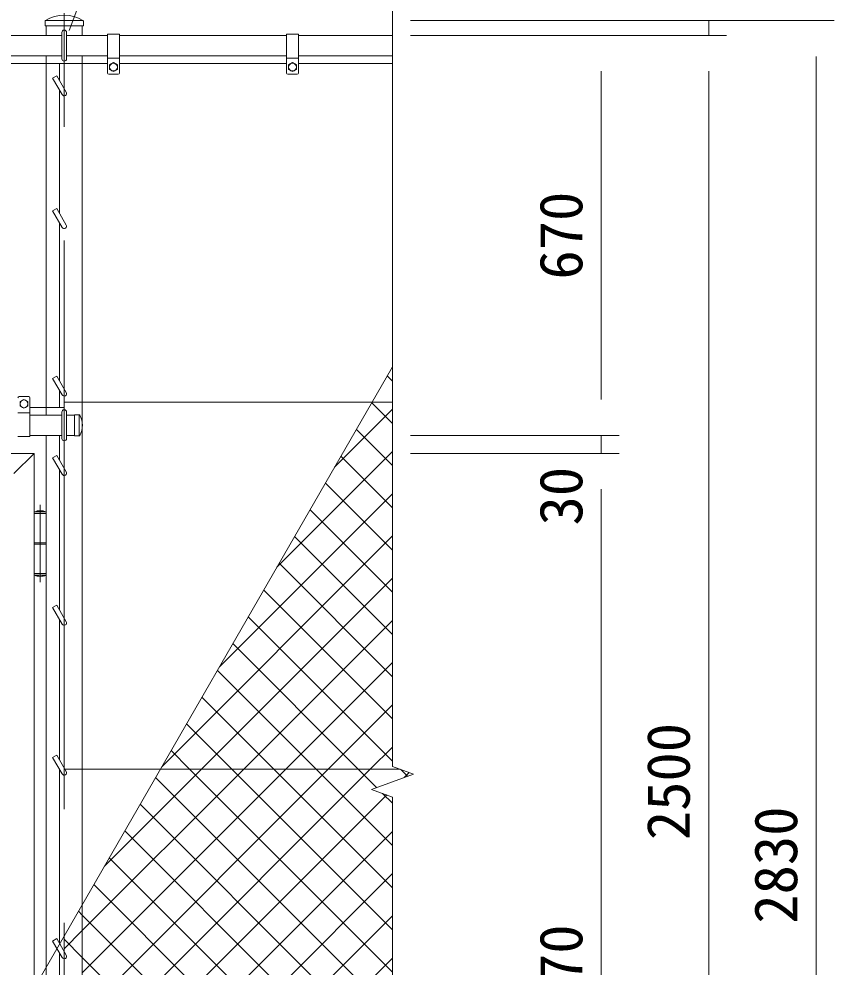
# Model space of a CAD drawing. Units: millimetres, scale not verified. Extents: x -6300 to 6300, y -4455 to 4455.
# Drawn here: x -2113 to -747, y -110 to 1479 of the extents above; entities that cross this region are included whole.
import ezdxf
from ezdxf.enums import TextEntityAlignment as Align

# ---------------------------------------------------------------- set-up
doc = ezdxf.new("R2010")
doc.units = ezdxf.units.MM
doc.header["$LTSCALE"] = 30
doc.linetypes.add('USER1', pattern=[50.8, 31.75, -6.35, 6.35, -6.35])
for name, color, linetype, lineweight in [('0-0_D-STR1', 1, 'Continuous', 18), ('0-1_D-STR3', 3, 'Continuous', 13), ('0-2_D-BMK', 2, 'USER1', 13), ('0-5_D-DCR-HCH', 7, 'Continuous', 9), ('0-6_D-STR-DIM', 7, 'Continuous', 9), ('0-8_D-STR-TXT', 7, 'Continuous', 9), ('0-A_Defpoints', 8, 'Continuous', 18)]:
    doc.layers.add(name, color=color, linetype=linetype, lineweight=lineweight)
doc.styles.add('ＭＳ ゴシック', font='')
doc.styles.get('ＭＳ ゴシック').set_extended_font_data('MS Gothic')

msp = doc.modelspace()

# ---------------------------------------------------------------- linework, layer by layer
at = {"layer": '0-0_D-STR1'}
for p, q in [((-2069.25, 1475.01), (-2069.25, 1466.95)), ((-2005.05, 1466.95), (-2069.25, 1466.95)), ((-2005.38, 1475.95), (-2068.91, 1475.95)), ((-2067.4, 1466.95), (-2067.4, 1450.95)), ((-2006.9, 1450.95), (-2006.9, 1466.95)), ((-2005.05, 1475.01), (-2005.05, 1466.95)), ((-2041.15, 1450.95), (-2244.65, 1450.95)), ((-1964.65, 1450.95), (-2033.15, 1450.95)), ((-1664.65, 1450.95), (-1944.65, 1450.95)), ((-1487.15, 1450.95), (-1644.65, 1450.95)), ((-2041.15, 1416.95), (-2244.65, 1416.95)), ((-2067.4, 1416.95), (-2067.4, 814.95)), ((-1964.65, 1416.95), (-2033.15, 1416.95)), ((-2006.9, -985.05), (-2006.9, 1416.95)), ((-1664.65, 1416.95), (-1944.65, 1416.95)), ((-1487.15, 1416.95), (-1644.65, 1416.95)), ((-2041.15, 814.95), (-2094.65, 814.95)), ((-2033.15, 814.95), (-2020.15, 814.95)), ((-2011.81, 815.45), (-2020.15, 815.45)), ((-2020.15, 815.45), (-2020.15, 780.45)), ((-2012.15, 815.45), (-2012.15, 780.45)), ((-2041.15, 780.95), (-2094.65, 780.95)), ((-2067.4, 780.95), (-2067.4, -1354.05)), ((-2033.15, 780.95), (-2020.15, 780.95)), ((-2011.81, 780.45), (-2020.15, 780.45)), ((-2087.4, 750.95), (-3032.4, 750.95)), ((-2087.4, 750.95), (-2121.4, 716.95)), ((-2087.4, -1019.05), (-2087.4, 750.95))]:
    msp.add_line(p, q, dxfattribs=at)
for centre, radius, start, end in [((-2037.15, 1423.78), 61.17, 59.14927, 120.85073), ((-2067.75, 1475.01), 1.5, 120.85073, 180), ((-2006.55, 1475.01), 1.5, 0, 59.14927), ((-2011.81, 814.45), 1, 32.29827, 90), ((-2042.37, 797.95), 35.72, 331.52136, 28.47864), ((-2011.81, 781.45), 1, 270, 327.70173)]:
    msp.add_arc(centre, radius, start, end, dxfattribs=at)
at = {"layer": '0-1_D-STR3'}
for p, q in [((-2041.15, 1411.95), (-2041.15, 1455.95)), ((-2033.15, 1411.95), (-2033.15, 1455.95)), ((-1964.65, 1452.95), (-1964.65, 1387.95)), ((-1944.65, 1452.95), (-1964.65, 1452.95)), ((-1944.65, 1452.95), (-1944.65, 1387.95)), ((-1664.65, 1452.95), (-1664.65, 1387.95)), ((-1644.65, 1452.95), (-1664.65, 1452.95)), ((-1644.65, 1452.95), (-1644.65, 1387.95)), ((-2244.65, 1403.95), (-1964.65, 1403.95)), ((-2045.15, 1375.81), (-2045.15, 1403.95)), ((-1944.65, 1412.95), (-1964.65, 1412.95)), ((-1961.15, 1401.69), (-1954.65, 1405.45)), ((-1961.15, 1401.69), (-1961.15, 1394.21)), ((-1954.65, 1405.45), (-1948.15, 1401.69)), ((-1948.15, 1401.69), (-1948.15, 1394.21)), ((-1944.65, 1403.95), (-1664.65, 1403.95)), ((-1644.65, 1412.95), (-1664.65, 1412.95)), ((-1661.15, 1401.69), (-1654.65, 1405.45)), ((-1661.15, 1401.69), (-1661.15, 1394.21)), ((-1654.65, 1405.45), (-1648.15, 1401.69)), ((-1648.15, 1401.69), (-1648.15, 1394.21)), ((-1644.65, 1403.95), (-1487.15, 1403.95)), ((-2056.54, 1379.54), (-2049.61, 1383.54)), ((-2049.61, 1383.54), (-2033.68, 1355.95)), ((-1946.65, 1385.95), (-1962.65, 1385.95)), ((-1646.65, 1385.95), (-1662.65, 1385.95)), ((-2056.54, 1379.54), (-2040.61, 1351.95)), ((-2045.15, 1153.31), (-2045.15, 1359.81)), ((-2056.54, 1157.04), (-2049.61, 1161.04)), ((-2049.61, 1161.04), (-2033.68, 1133.45)), ((-2056.54, 1157.04), (-2040.61, 1129.45)), ((-2045.15, 872.81), (-2045.15, 1137.31)), ((-2056.54, 876.54), (-2049.61, 880.54)), ((-2056.54, 876.54), (-2040.61, 848.95)), ((-2049.61, 880.54), (-2033.68, 852.95)), ((-2096.65, 845.95), (-2112.65, 845.95)), ((-2094.65, 778.95), (-2094.65, 843.95)), ((-2045.15, 827.95), (-2045.15, 856.81)), ((-2111.15, 830.21), (-2111.15, 837.69)), ((-2111.15, 830.21), (-2104.65, 826.45)), ((-2104.65, 826.45), (-2098.15, 830.21)), ((-2098.15, 830.21), (-2098.15, 837.69)), ((-2094.65, 827.95), (-2037.15, 827.95)), ((-1487.15, 836.95), (-2035.99, 836.95)), ((-2094.65, 818.95), (-2114.65, 818.95)), ((-2041.15, 775.95), (-2041.15, 819.95)), ((-2033.15, 775.95), (-2033.15, 819.95)), ((-2094.65, 778.95), (-2114.65, 778.95)), ((-2045.15, 739.81), (-2045.15, 780.95)), ((-2056.54, 743.54), (-2049.61, 747.54)), ((-2049.61, 747.54), (-2033.68, 719.95)), ((-2056.54, 743.54), (-2040.61, 715.95)), ((-2045.15, 488.81), (-2045.15, 723.81)), ((-2087.4, 652.95), (-2067.4, 652.95)), ((-2087.4, 546.95), (-2087.4, 652.95)), ((-2067.4, 652.95), (-2067.4, 546.95)), ((-2087.4, 649.95), (-2067.4, 649.95)), ((-2087.4, 600.95), (-2067.4, 600.95)), ((-2067.4, 598.95), (-2087.4, 598.95)), ((-2067.4, 549.95), (-2087.4, 549.95)), ((-2087.4, 546.95), (-2067.4, 546.95)), ((-2056.54, 492.54), (-2049.61, 496.54)), ((-2056.54, 492.54), (-2040.61, 464.95)), ((-2049.61, 496.54), (-2033.68, 468.95)), ((-2045.15, 237.81), (-2045.15, 472.81)), ((-2056.54, 241.54), (-2049.61, 245.54)), ((-2056.54, 241.54), (-2040.61, 213.95)), ((-2049.61, 245.54), (-2033.68, 217.95)), ((-2045.15, -69.69), (-2045.15, 221.81)), ((-1474.36, 221.95), (-2035.99, 221.95)), ((-2056.54, -65.96), (-2049.61, -61.96)), ((-2049.61, -61.96), (-2033.68, -89.55)), ((-2056.54, -65.96), (-2040.61, -93.55)), ((-2045.15, -377.19), (-2045.15, -85.69))]:
    msp.add_line(p, q, dxfattribs=at)
for points in [[(-1961.15, 1394.21), (-1954.65, 1390.45), (-1948.15, 1394.21)], [(-1661.15, 1394.21), (-1654.65, 1390.45), (-1648.15, 1394.21)], [(-2111.15, 837.69), (-2104.65, 841.45), (-2098.15, 837.69)]]:
    msp.add_lwpolyline(points, dxfattribs=at)
for centre in [(-1954.65, 1397.95), (-1654.65, 1397.95), (-2104.65, 833.95)]:
    msp.add_circle(centre, 6.49, dxfattribs=at)
for centre, radius, start, end in [((-2037.15, 1455.95), 4, 0, 180), ((-2037.15, 1411.95), 4, 180, 0), ((-1962.65, 1387.95), 2, 180, 270), ((-1946.65, 1387.95), 2, 270, 0), ((-1662.65, 1387.95), 2, 180, 270), ((-1646.65, 1387.95), 2, 270, 0), ((-2037.15, 1353.95), 4, 210, 30), ((-2037.15, 1131.45), 4, 210, 30), ((-2112.65, 843.95), 2, 90, 180), ((-2096.65, 843.95), 2, 0, 90), ((-2037.15, 850.95), 4, 210, 30), ((-2037.15, 819.95), 4, 0, 180), ((-2037.15, 775.95), 4, 180, 0), ((-2037.15, 717.95), 4, 210, 30), ((-2077.4, 628.95), 26, 67.38014, 112.61986), ((-2077.4, 570.95), 26, 247.38014, 292.61986), ((-2037.15, 466.95), 4, 210, 30), ((-2037.15, 215.95), 4, 210, 30), ((-2037.15, -91.55), 4, 210, 30)]:
    msp.add_arc(centre, radius, start, end, dxfattribs=at)
at = {"layer": '0-2_D-BMK'}
for p, q in [((-2037.15, -1369.05), (-2037.15, 1490.95)), ((-2077.4, 534.95), (-2077.4, 664.95))]:
    msp.add_line(p, q, dxfattribs=at)
at = {"layer": '0-5_D-DCR-HCH'}
for p, q in [((-1487.46, 895.15), (-1487.15, 895.47)), ((-1487.15, 871.84), (-1495.88, 880.58)), ((-1487.15, 801.13), (-1521.76, 835.75)), ((-1584.05, 727.85), (-1487.15, 824.76)), ((-1487.15, 730.42), (-1547.64, 790.92)), ((-1680.65, 560.55), (-1487.15, 754.05)), ((-1487.15, 659.71), (-1573.52, 746.09)), ((-1487.15, 589), (-1599.41, 701.26)), ((-1777.24, 393.24), (-1487.15, 683.34)), ((-1487.15, 518.29), (-1625.29, 656.43)), ((-1873.83, 225.94), (-1487.15, 612.63)), ((-1487.15, 447.58), (-1651.17, 611.6)), ((-1487.15, 376.87), (-1677.05, 566.77)), ((-1487.15, 306.16), (-1702.93, 521.94)), ((-1487.15, 235.45), (-1728.82, 477.12)), ((-1665.69, 221.95), (-1487.15, 400.49)), ((-1615.07, 221.95), (-1780.58, 387.46)), ((-1685.78, 221.95), (-1806.46, 342.63)), ((-1594.98, 221.95), (-1487.15, 329.78)), ((-1756.49, 221.95), (-1832.34, 297.8)), ((-1524.27, 221.95), (-1487.15, 259.07)), ((-1827.2, 221.95), (-1858.23, 252.97)), ((-2006.9, -119.26), (-1665.69, 221.95)), ((-2006.9, -189.97), (-1594.98, 221.95)), ((-2006.9, -260.68), (-1524.27, 221.95)), ((-1487.15, -188.82), (-1884.11, 208.14)), ((-1487.15, -118.11), (-1827.2, 221.95)), ((-1487.15, -47.4), (-1756.49, 221.95)), ((-1487.15, 23.31), (-1685.78, 221.95)), ((-1487.15, 94.03), (-1615.07, 221.95)), ((-1461.86, 210.16), (-1473.24, 221.54)), ((-1467.35, 208.16), (-1459.11, 216.4)), ((-1487.15, 164.74), (-1503.76, 181.35)), ((-1487.15, -259.53), (-1909.99, 163.31)), ((-1997.85, -393.05), (-1487.15, 117.65)), ((-1487.15, -330.24), (-1935.87, 118.49)), ((-1495.05, -393.05), (-1961.75, 73.66)), ((-1927.14, -393.05), (-1487.15, 46.94)), ((-1565.76, -393.05), (-1987.63, 28.83)), ((-1856.43, -393.05), (-1487.15, -23.77)), ((-2045.15, -86.79), (-2044.74, -86.39))]:
    msp.add_line(p, q, dxfattribs=at)
for points in [[(-1970.42, 58.64), (-1807.11, 221.95), (-1487.15, 541.92)], [(-2037.15, -78.79), (-2006.9, -48.54), (-1736.4, 221.95), (-1487.15, 471.21)], [(-1513.7, 191.29), (-1544.36, 221.95), (-1754.7, 432.29)], [(-2045.15, -369.64), (-2037.15, -361.64), (-2006.9, -331.39), (-1496.72, 178.79)], [(-1487.15, -542.37), (-1636.47, -393.05), (-2006.9, -22.62), (-2013.52, -16)], [(-1487.15, -613.08), (-1707.18, -393.05), (-2006.9, -93.33), (-2037.15, -63.08)], [(-2040.1, -647.43), (-2037.15, -644.48), (-2006.9, -614.23), (-1785.71, -393.05), (-1487.15, -94.48)]]:
    msp.add_lwpolyline(points, dxfattribs=at)
at = {"layer": '0-6_D-STR-DIM'}
for p, q in [((-1487.15, 226.6), (-1487.15, 1513.95)), ((-1457.15, 1475.95), (-747.15, 1475.95)), ((-1457.15, 1475.95), (-927.15, 1475.95)), ((-957.15, 1450.95), (-957.15, 1475.95)), ((-1457.15, 1450.95), (-927.15, 1450.95)), ((-1457.15, 1450.95), (-927.15, 1450.95)), ((-1457.15, 1450.95), (-1107.15, 1450.95)), ((-777.15, -1294.05), (-777.15, 1415.95)), ((-1137.15, 840.95), (-1137.15, 1390.95)), ((-957.15, -989.05), (-957.15, 1390.95)), ((-957.15, 1390.95), (-957.15, 1330.95)), ((-1137.15, 840.95), (-1137.15, 900.95)), ((-1457.15, 780.95), (-1107.15, 780.95)), ((-1457.15, 780.95), (-1107.15, 780.95)), ((-1137.15, 750.95), (-1137.15, 780.95)), ((-1457.15, 750.95), (-1107.15, 750.95)), ((-1457.15, 750.95), (-1107.15, 750.95)), ((-1137.15, -959.05), (-1137.15, 690.95)), ((-1137.15, 690.95), (-1137.15, 630.95)), ((-1451.91, 213.78), (-1487.15, 226.6)), ((-1522.38, 188.13), (-1451.91, 213.78)), ((-1487.15, 175.3), (-1522.38, 188.13)), ((-1487.15, -1142.05), (-1487.15, 175.3))]:
    msp.add_line(p, q, dxfattribs=at)
at = {"layer": '0-8_D-STR-TXT'}
msp.add_lwpolyline([(-1151.38, 1660.45), (-1953.4, 1660.45), (-2028.79, 1459.18)], dxfattribs=at)
at = {"layer": '0-A_Defpoints'}
msp.add_line((-1487.15, 895.7), (-2592.63, -1019.05), dxfattribs=at)

# ---------------------------------------------------------------- texts
at = {"layer": '0-6_D-STR-DIM', "style": 'ＭＳ ゴシック'}
for s, p in [('670', (-1147.27, 1042.08)), ('30', (-1147.27, 630.2)), ('2500', (-967.27, 103.08)), ('2830', (-787.27, -36.92)), ('1770', (-1147.27, -234.4))]:
    msp.add_text(s, height=72.14, rotation=90, dxfattribs=at).set_placement(p, align=Align.BOTTOM_LEFT)

doc.saveas('drawing.dxf')
